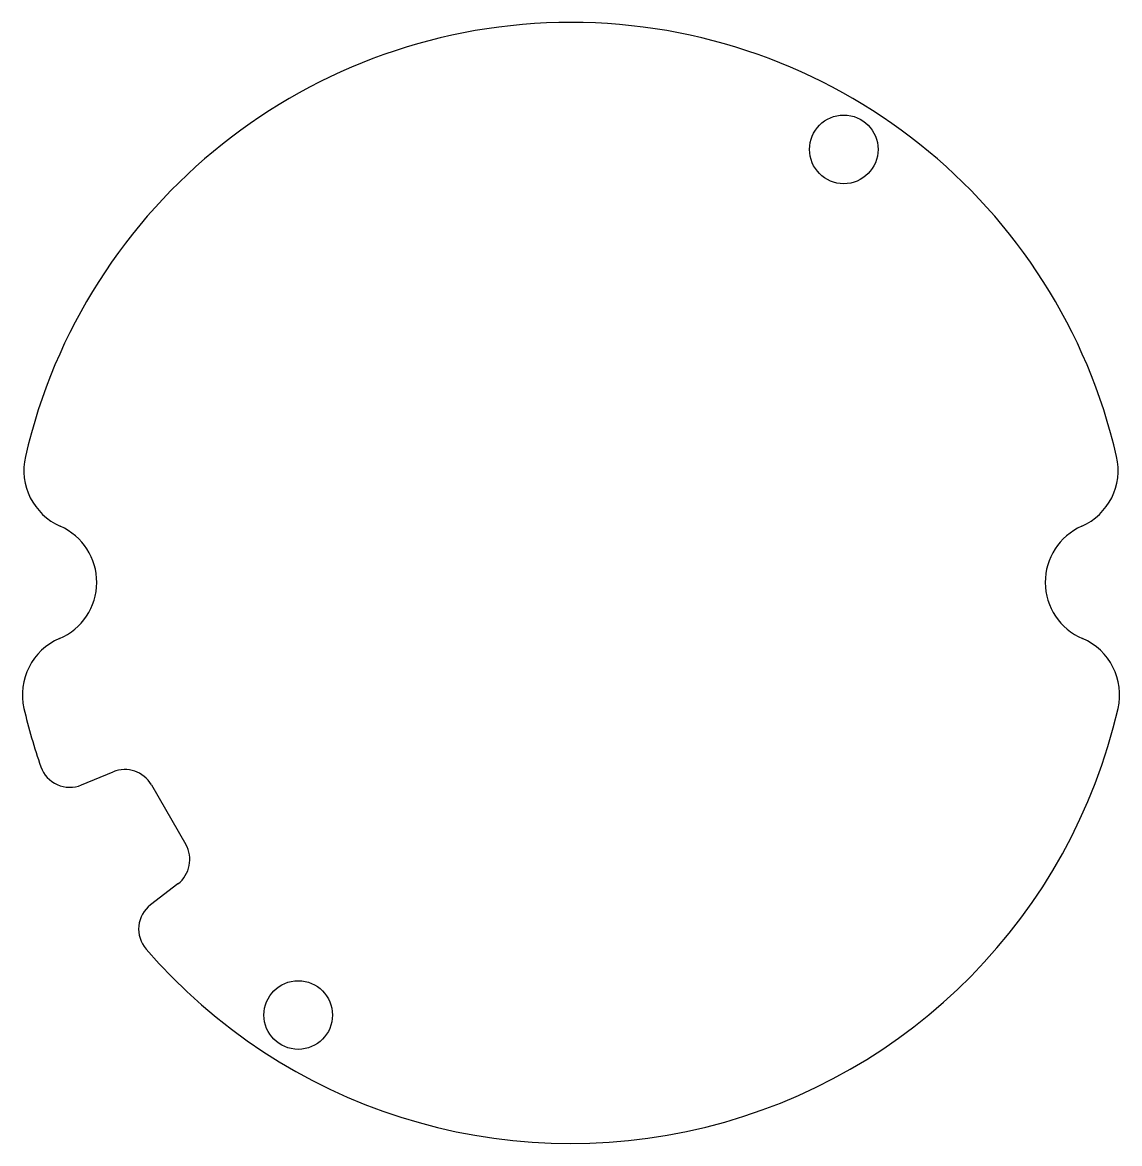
# Model space of a CAD drawing. Header units: millimetres. Extents: x -17.9 to 17.9, y -18.4 to 18.3.
import ezdxf

# ---------------------------------------------------------------- set-up
doc = ezdxf.new("R2010")
doc.units = ezdxf.units.MM

msp = doc.modelspace()

# ---------------------------------------------------------------- linework, layer by layer
at = {"color": 7, "linetype": 'Continuous', "lineweight": 25}
for p, q in [((-16.003, -6.628), (-14.965, -6.199)), ((-13.716, -6.622), (-12.593, -8.568)), ((-12.851, -9.861), (-13.742, -10.545))]:
    msp.add_line(p, q, dxfattribs=at)
for centre in [(8.917, 14.149), (-8.917, -14.149)]:
    msp.add_circle(centre, 1.121, dxfattribs=at)
for centre, radius, start, end in [((0, 0), 18.3, 12.9723, 167.0277), ((-15.884, 3.659), 2, 167.0277, 246.1715), ((15.884, 3.659), 2, 293.8285, 12.9723), ((-17.5, 0), 2, 293.1001, 66.1715), ((17.5, 0), 2, 113.8285, 246.8999), ((-15.931, -3.679), 2, 113.1001, 193.0048), ((15.931, -3.679), 2, 346.9952, 66.8999), ((0, 0), 18.35, 193.0048, 199.1951), ((0, 0), 18.35, 220.8049, 346.9952), ((-16.385, -5.704), 1, 199.1951, 292.4993), ((-14.583, -7.122), 1, 30, 112.4993), ((-13.459, -9.068), 1, 307.5007, 30), ((-13.133, -11.338), 1, 127.5007, 220.8049)]:
    msp.add_arc(centre, radius, start, end, dxfattribs=at)

doc.saveas('drawing.dxf')
